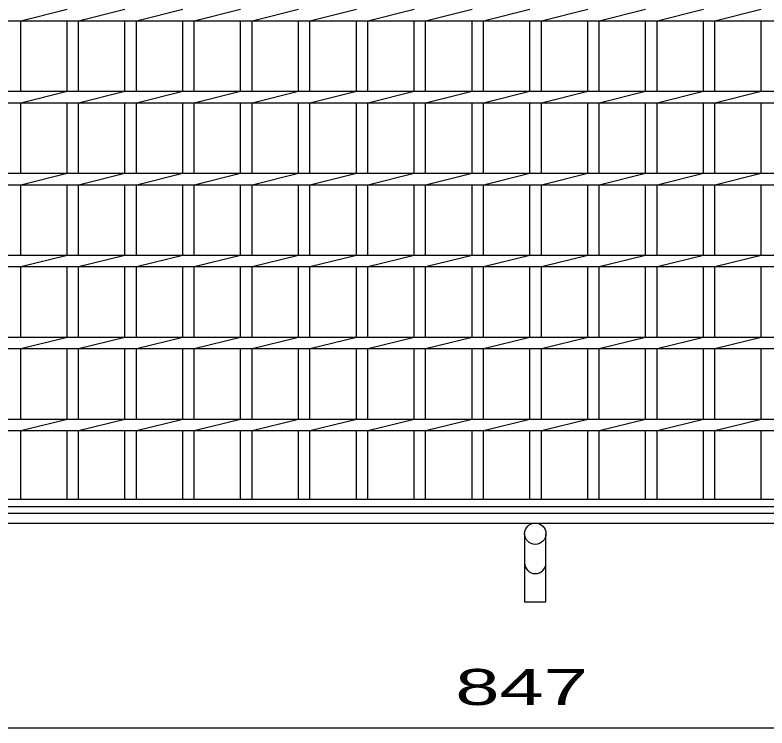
# Model space of a CAD drawing. Units: millimetres, scale not verified. Extents: x -1820 to 1731, y -1282 to 1054.
# Drawn here: x -1168 to -709.1, y -336 to 99 of the extents above; entities that cross this region are included whole.
import ezdxf
from ezdxf.enums import TextEntityAlignment as Align

# ---------------------------------------------------------------- set-up
doc = ezdxf.new("R2010")
doc.units = ezdxf.units.MM
doc.header["$LTSCALE"] = 10
for name, color, linetype, lineweight in [('16', 3, 'Continuous', 25), ('19', 6, 'Continuous', 25), ('22', 4, 'Continuous', 25)]:
    doc.layers.add(name, color=color, linetype=linetype, lineweight=lineweight)
doc.styles.add('ベクトル', font='')
doc.styles.get('ベクトル').set_extended_font_data('ベクトル')

msp = doc.modelspace()

# ---------------------------------------------------------------- linework, layer by layer
at = {"layer": '16'}
for p, q in [((-1164.5, 95.5), (-1136.2, 102.5)), ((-1129.2, 95.5), (-1100.9, 102.5)), ((-1093.9, 95.5), (-1065.6, 102.5)), ((-1058.6, 95.5), (-1030.3, 102.5)), ((-1023.3, 95.5), (-995, 102.5)), ((-988, 95.5), (-959.7, 102.5)), ((-952.7, 95.5), (-924.4, 102.5)), ((-917.4, 95.5), (-889.1, 102.5)), ((-882.1, 95.5), (-853.8, 102.5)), ((-846.8, 95.5), (-818.5, 102.5)), ((-811.5, 95.5), (-783.2, 102.5)), ((-776.2, 95.5), (-747.9, 102.5)), ((-740.9, 95.5), (-712.6, 102.5)), ((-1348, 95.5), (-353, 95.5)), ((-1164.5, 52.5), (-1164.5, 95.5)), ((-1136.2, 52.5), (-1136.2, 95.5)), ((-1129.2, 52.5), (-1129.2, 95.5)), ((-1100.9, 52.5), (-1100.9, 95.5)), ((-1093.9, 52.5), (-1093.9, 95.5)), ((-1065.6, 52.5), (-1065.6, 95.5)), ((-1058.6, 52.5), (-1058.6, 95.5)), ((-1030.3, 52.5), (-1030.3, 95.5)), ((-1023.3, 52.5), (-1023.3, 95.5)), ((-995, 52.5), (-995, 95.5)), ((-988, 52.5), (-988, 95.5)), ((-959.7, 52.5), (-959.7, 95.5)), ((-952.7, 52.5), (-952.7, 95.5)), ((-924.4, 52.5), (-924.4, 95.5)), ((-917.4, 52.5), (-917.4, 95.5)), ((-889.1, 52.5), (-889.1, 95.5)), ((-882.1, 52.5), (-882.1, 95.5)), ((-853.8, 52.5), (-853.8, 95.5)), ((-846.8, 52.5), (-846.8, 95.5)), ((-818.5, 52.5), (-818.5, 95.5)), ((-811.5, 52.5), (-811.5, 95.5)), ((-783.2, 52.5), (-783.2, 95.5)), ((-776.2, 52.5), (-776.2, 95.5)), ((-747.9, 52.5), (-747.9, 95.5)), ((-740.9, 52.5), (-740.9, 95.5)), ((-712.6, 52.5), (-712.6, 95.5)), ((-1348, 52.5), (-353, 52.5)), ((-1164.5, 45.5), (-1136.2, 52.5)), ((-1129.2, 45.5), (-1100.9, 52.5)), ((-1093.9, 45.5), (-1065.6, 52.5)), ((-1058.6, 45.5), (-1030.3, 52.5)), ((-1023.3, 45.5), (-995, 52.5)), ((-988, 45.5), (-959.7, 52.5)), ((-952.7, 45.5), (-924.4, 52.5)), ((-917.4, 45.5), (-889.1, 52.5)), ((-882.1, 45.5), (-853.8, 52.5)), ((-846.8, 45.5), (-818.5, 52.5)), ((-811.5, 45.5), (-783.2, 52.5)), ((-776.2, 45.5), (-747.9, 52.5)), ((-740.9, 45.5), (-712.6, 52.5)), ((-1348, 45.5), (-353, 45.5)), ((-1164.5, 2.5), (-1164.5, 45.5)), ((-1136.2, 2.5), (-1136.2, 45.5)), ((-1129.2, 2.5), (-1129.2, 45.5)), ((-1100.9, 2.5), (-1100.9, 45.5)), ((-1093.9, 2.5), (-1093.9, 45.5)), ((-1065.6, 2.5), (-1065.6, 45.5)), ((-1058.6, 2.5), (-1058.6, 45.5)), ((-1030.3, 2.5), (-1030.3, 45.5)), ((-1023.3, 2.5), (-1023.3, 45.5)), ((-995, 2.5), (-995, 45.5)), ((-988, 2.5), (-988, 45.5)), ((-959.7, 2.5), (-959.7, 45.5)), ((-952.7, 2.5), (-952.7, 45.5)), ((-924.4, 2.5), (-924.4, 45.5)), ((-917.4, 2.5), (-917.4, 45.5)), ((-889.1, 2.5), (-889.1, 45.5)), ((-882.1, 2.5), (-882.1, 45.5)), ((-853.8, 2.5), (-853.8, 45.5)), ((-846.8, 2.5), (-846.8, 45.5)), ((-818.5, 2.5), (-818.5, 45.5)), ((-811.5, 2.5), (-811.5, 45.5)), ((-783.2, 2.5), (-783.2, 45.5)), ((-776.2, 2.5), (-776.2, 45.5)), ((-747.9, 2.5), (-747.9, 45.5)), ((-740.9, 2.5), (-740.9, 45.5)), ((-712.6, 2.5), (-712.6, 45.5)), ((-1348, 2.5), (-353, 2.5)), ((-1164.5, -4.5), (-1136.2, 2.5)), ((-1129.2, -4.5), (-1100.9, 2.5)), ((-1093.9, -4.5), (-1065.6, 2.5)), ((-1058.6, -4.5), (-1030.3, 2.5)), ((-1023.3, -4.5), (-995, 2.5)), ((-988, -4.5), (-959.7, 2.5)), ((-952.7, -4.5), (-924.4, 2.5)), ((-917.4, -4.5), (-889.1, 2.5)), ((-882.1, -4.5), (-853.8, 2.5)), ((-846.8, -4.5), (-818.5, 2.5)), ((-811.5, -4.5), (-783.2, 2.5)), ((-776.2, -4.5), (-747.9, 2.5)), ((-740.9, -4.5), (-712.6, 2.5)), ((-1348, -4.5), (-353, -4.5)), ((-1164.5, -47.5), (-1164.5, -4.5)), ((-1136.2, -47.5), (-1136.2, -4.5)), ((-1129.2, -47.5), (-1129.2, -4.5)), ((-1100.9, -47.5), (-1100.9, -4.5)), ((-1093.9, -47.5), (-1093.9, -4.5)), ((-1065.6, -47.5), (-1065.6, -4.5)), ((-1058.6, -47.5), (-1058.6, -4.5)), ((-1030.3, -47.5), (-1030.3, -4.5)), ((-1023.3, -47.5), (-1023.3, -4.5)), ((-995, -47.5), (-995, -4.5)), ((-988, -47.5), (-988, -4.5)), ((-959.7, -47.5), (-959.7, -4.5)), ((-952.7, -47.5), (-952.7, -4.5)), ((-924.4, -47.5), (-924.4, -4.5)), ((-917.4, -47.5), (-917.4, -4.5)), ((-889.1, -47.5), (-889.1, -4.5)), ((-882.1, -47.5), (-882.1, -4.5)), ((-853.8, -47.5), (-853.8, -4.5)), ((-846.8, -47.5), (-846.8, -4.5)), ((-818.5, -47.5), (-818.5, -4.5)), ((-811.5, -47.5), (-811.5, -4.5)), ((-783.2, -47.5), (-783.2, -4.5)), ((-776.2, -47.5), (-776.2, -4.5)), ((-747.9, -47.5), (-747.9, -4.5)), ((-740.9, -47.5), (-740.9, -4.5)), ((-712.6, -47.5), (-712.6, -4.5)), ((-1348, -47.5), (-353, -47.5)), ((-1164.5, -54.5), (-1136.2, -47.5)), ((-1129.2, -54.5), (-1100.9, -47.5)), ((-1093.9, -54.5), (-1065.6, -47.5)), ((-1058.6, -54.5), (-1030.3, -47.5)), ((-1023.3, -54.5), (-995, -47.5)), ((-988, -54.5), (-959.7, -47.5)), ((-952.7, -54.5), (-924.4, -47.5)), ((-917.4, -54.5), (-889.1, -47.5)), ((-882.1, -54.5), (-853.8, -47.5)), ((-846.8, -54.5), (-818.5, -47.5)), ((-811.5, -54.5), (-783.2, -47.5)), ((-776.2, -54.5), (-747.9, -47.5)), ((-740.9, -54.5), (-712.6, -47.5)), ((-1348, -54.5), (-353, -54.5)), ((-1164.5, -97.5), (-1164.5, -54.5)), ((-1136.2, -97.5), (-1136.2, -54.5)), ((-1129.2, -97.5), (-1129.2, -54.5)), ((-1100.9, -97.5), (-1100.9, -54.5)), ((-1093.9, -97.5), (-1093.9, -54.5)), ((-1065.6, -97.5), (-1065.6, -54.5)), ((-1058.6, -97.5), (-1058.6, -54.5)), ((-1030.3, -97.5), (-1030.3, -54.5)), ((-1023.3, -97.5), (-1023.3, -54.5)), ((-995, -97.5), (-995, -54.5)), ((-988, -97.5), (-988, -54.5)), ((-959.7, -97.5), (-959.7, -54.5)), ((-952.7, -97.5), (-952.7, -54.5)), ((-924.4, -97.5), (-924.4, -54.5)), ((-917.4, -97.5), (-917.4, -54.5)), ((-889.1, -97.5), (-889.1, -54.5)), ((-882.1, -97.5), (-882.1, -54.5)), ((-853.8, -97.5), (-853.8, -54.5)), ((-846.8, -97.5), (-846.8, -54.5)), ((-818.5, -97.5), (-818.5, -54.5)), ((-811.5, -97.5), (-811.5, -54.5)), ((-783.2, -97.5), (-783.2, -54.5)), ((-776.2, -97.5), (-776.2, -54.5)), ((-747.9, -97.5), (-747.9, -54.5)), ((-740.9, -97.5), (-740.9, -54.5)), ((-712.6, -97.5), (-712.6, -54.5)), ((-1348, -97.5), (-353, -97.5)), ((-1164.5, -104.5), (-1136.2, -97.5)), ((-1129.2, -104.5), (-1100.9, -97.5)), ((-1093.9, -104.5), (-1065.6, -97.5)), ((-1058.6, -104.5), (-1030.3, -97.5)), ((-1023.3, -104.5), (-995, -97.5)), ((-988, -104.5), (-959.7, -97.5)), ((-952.7, -104.5), (-924.4, -97.5)), ((-917.4, -104.5), (-889.1, -97.5)), ((-882.1, -104.5), (-853.8, -97.5)), ((-846.8, -104.5), (-818.5, -97.5)), ((-811.5, -104.5), (-783.2, -97.5)), ((-776.2, -104.5), (-747.9, -97.5)), ((-740.9, -104.5), (-712.6, -97.5)), ((-1348, -104.5), (-353, -104.5)), ((-1164.5, -147.5), (-1164.5, -104.5)), ((-1136.2, -147.5), (-1136.2, -104.5)), ((-1129.2, -147.5), (-1129.2, -104.5)), ((-1100.9, -147.5), (-1100.9, -104.5)), ((-1093.9, -147.5), (-1093.9, -104.5)), ((-1065.6, -147.5), (-1065.6, -104.5)), ((-1058.6, -147.5), (-1058.6, -104.5)), ((-1030.3, -147.5), (-1030.3, -104.5)), ((-1023.3, -147.5), (-1023.3, -104.5)), ((-995, -147.5), (-995, -104.5)), ((-988, -147.5), (-988, -104.5)), ((-959.7, -147.5), (-959.7, -104.5)), ((-952.7, -147.5), (-952.7, -104.5)), ((-924.4, -147.5), (-924.4, -104.5)), ((-917.4, -147.5), (-917.4, -104.5)), ((-889.1, -147.5), (-889.1, -104.5)), ((-882.1, -147.5), (-882.1, -104.5)), ((-853.8, -147.5), (-853.8, -104.5)), ((-846.8, -147.5), (-846.8, -104.5)), ((-818.5, -147.5), (-818.5, -104.5)), ((-811.5, -147.5), (-811.5, -104.5)), ((-783.2, -147.5), (-783.2, -104.5)), ((-776.2, -147.5), (-776.2, -104.5)), ((-747.9, -147.5), (-747.9, -104.5)), ((-740.9, -147.5), (-740.9, -104.5)), ((-712.6, -147.5), (-712.6, -104.5)), ((-1242.1, -147.5), (-458.5, -147.5)), ((-1164.5, -154.5), (-1136.2, -147.5)), ((-1129.2, -154.5), (-1100.9, -147.5)), ((-1093.9, -154.5), (-1065.6, -147.5)), ((-1058.6, -154.5), (-1030.3, -147.5)), ((-1023.3, -154.5), (-995, -147.5)), ((-988, -154.5), (-959.7, -147.5)), ((-952.7, -154.5), (-924.4, -147.5)), ((-917.4, -154.5), (-889.1, -147.5)), ((-882.1, -154.5), (-853.8, -147.5)), ((-846.8, -154.5), (-818.5, -147.5)), ((-811.5, -154.5), (-783.2, -147.5)), ((-776.2, -154.5), (-747.9, -147.5)), ((-740.9, -154.5), (-712.6, -147.5)), ((-1242.1, -154.5), (-458.5, -154.5)), ((-1164.5, -196.5), (-1164.5, -154.5)), ((-1136.2, -196.5), (-1136.2, -154.5)), ((-1129.2, -196.5), (-1129.2, -154.5)), ((-1100.9, -196.5), (-1100.9, -154.5)), ((-1093.9, -196.5), (-1093.9, -154.5)), ((-1065.6, -196.5), (-1065.6, -154.5)), ((-1058.6, -196.5), (-1058.6, -154.5)), ((-1030.3, -196.5), (-1030.3, -154.5)), ((-1023.3, -196.5), (-1023.3, -154.5)), ((-995, -196.5), (-995, -154.5)), ((-988, -196.5), (-988, -154.5)), ((-959.7, -196.5), (-959.7, -154.5)), ((-952.7, -196.5), (-952.7, -154.5)), ((-924.4, -196.5), (-924.4, -154.5)), ((-917.4, -196.5), (-917.4, -154.5)), ((-889.1, -196.5), (-889.1, -154.5)), ((-882.1, -196.5), (-882.1, -154.5)), ((-853.8, -196.5), (-853.8, -154.5)), ((-846.8, -196.5), (-846.8, -154.5)), ((-818.5, -196.5), (-818.5, -154.5)), ((-811.5, -196.5), (-811.5, -154.5)), ((-783.2, -196.5), (-783.2, -154.5)), ((-776.2, -196.5), (-776.2, -154.5)), ((-747.9, -196.5), (-747.9, -154.5)), ((-740.9, -196.5), (-740.9, -154.5)), ((-712.6, -196.5), (-712.6, -154.5)), ((-1348, -196.5), (-353, -196.5)), ((-1171.5, -196.5), (-1164.5, -196.5)), ((-1136.2, -196.5), (-1129.2, -196.5)), ((-1100.9, -196.5), (-1093.9, -196.5)), ((-1065.6, -196.5), (-1058.6, -196.5)), ((-1030.3, -196.5), (-1023.3, -196.5)), ((-995, -196.5), (-988, -196.5)), ((-959.7, -196.5), (-952.7, -196.5)), ((-924.4, -196.5), (-917.4, -196.5)), ((-889.1, -196.5), (-882.1, -196.5)), ((-853.8, -196.5), (-846.8, -196.5)), ((-818.5, -196.5), (-811.5, -196.5)), ((-783.2, -196.5), (-776.2, -196.5)), ((-747.9, -196.5), (-740.9, -196.5)), ((-712.6, -196.5), (-705.6, -196.5)), ((-353, -201), (-1348, -201))]:
    msp.add_line(p, q, dxfattribs=at)
at = {"layer": '19'}
for p, q in [((-1350.5, -205), (-350.5, -205)), ((-1350.5, -211), (-350.5, -211)), ((-857, -217.5), (-857, -259.12)), ((-844, -259.12), (-844, -217.5)), ((-857, -259.12), (-844, -259.12))]:
    msp.add_line(p, q, dxfattribs=at)
msp.add_circle((-850.5, -217.5), 6.5, dxfattribs=at)
msp.add_arc((-850.5, -235.34), 6.5, 180, 0, dxfattribs=at)
at = {"layer": '22'}
msp.add_line((-1273.9, -336), (-426.7, -336), dxfattribs=at)

# ---------------------------------------------------------------- texts
at = {"layer": '22', "color": 2, "style": 'ベクトル', "width": 1.65}
msp.add_text(' 847 ', height=21.99, dxfattribs=at).set_placement((-912.8, -311), align=Align.MIDDLE_LEFT)

doc.saveas('drawing.dxf')
